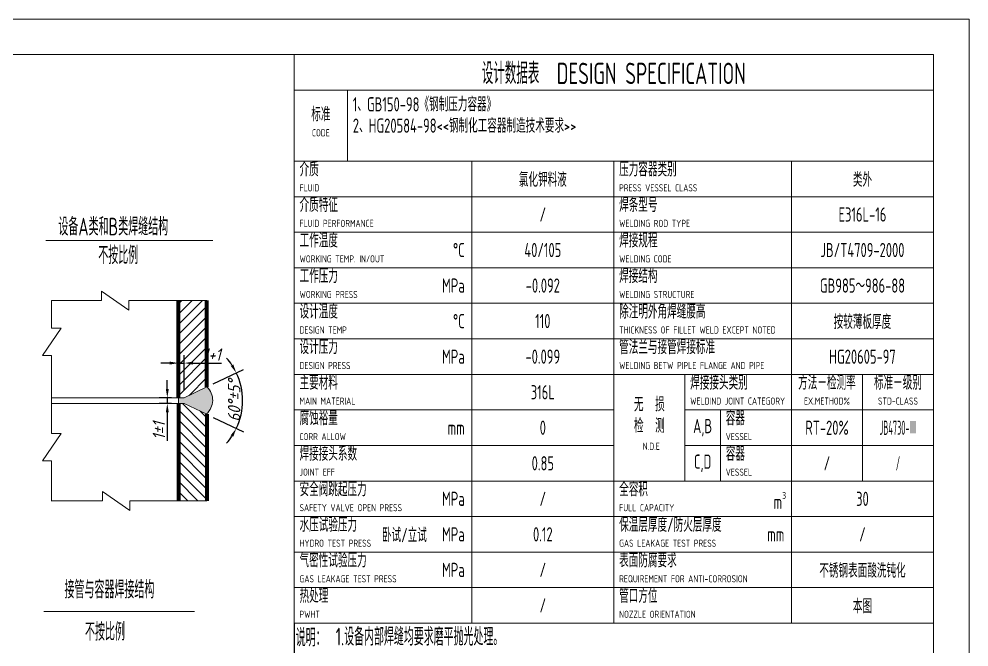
# Model space of a CAD drawing. Header units: millimetres. Extents: x -81840 to -69960, y -57447 to -40627.
# Drawn here: x -75309 to -69960, y -44160 to -40627 of the extents above; entities that cross this region are included whole.
import ezdxf
from ezdxf.enums import TextEntityAlignment as Align

# ---------------------------------------------------------------- set-up
doc = ezdxf.new("R2010")
doc.units = ezdxf.units.MM
doc.linetypes.add('ACAD_ISO02W100', pattern=[11, 8, -3])
for name, color, linetype, lineweight in [('标注', 7, 'Continuous', 18), ('粗实线', 4, 'Continuous', 70), ('细实线', 7, 'Continuous', 18), ('虚线', 2, 'ACAD_ISO02W100', 18)]:
    doc.layers.add(name, color=color, linetype=linetype, lineweight=lineweight)
doc.styles.add('GB', font='gbeitc.shx', dxfattribs={"bigfont": 'gbcbig.shx'})
doc.styles.add('HGCAD', font='gbenor.shx', dxfattribs={"width": 0.75, "bigfont": 'gbcbig.shx'})
doc.dimstyles.new('GB$0', dxfattribs={"dimscale": 20, "dimtxt": 3.5, "dimasz": 2.5, "dimexe": 2.25, "dimexo": 2, "dimtad": 1, "dimdec": 0, "dimtxsty": 'GB', "dimcen": 2.5, "dimadec": 0, "dimazin": 0, "dimtfac": 1, "dimtdec": 0, "dimtmove": 0, "dimatfit": 3, "dimfxl": 1.25, "dimarcsym": 0})
doc.dimstyles.new('GB$2', dxfattribs={"dimscale": 20, "dimtxt": 3.5, "dimasz": 2.5, "dimexe": 2.25, "dimexo": 2, "dimtad": 1, "dimdec": 0, "dimtxsty": 'GB', "dimcen": 2.5, "dimadec": 0, "dimazin": 0, "dimtfac": 1, "dimtdec": 0, "dimtmove": 0, "dimatfit": 3, "dimfxl": 1.25, "dimarcsym": 0})

# ---------------------------------------------------------------- blocks, each defined once
blk = doc.blocks.new('HGCAD#HGTFTK~A1Z~HGCAD图框')
at = {"layer": '细实线', "color": 7}
blk.add_lwpolyline([(10, -10), (-584, -10), (-584, 831), (10, 831)], close=True, dxfattribs=at)
at = {"layer": '细实线', "color": 2}
blk.add_lwpolyline([(0, 0), (-559, 0), (-559, 821), (0, 821)], close=True, dxfattribs=at)
blk = doc.blocks.new('HGCAD设计数据表-容器')
at = {"color": 4, "linetype": 'Continuous'}
for p, q in [((-180, 0), (-180, -160)), ((-180, -10), (0, -10)), ((-180, -30), (0, -30)), ((-90, -30), (-90, -160)), ((-180, -160), (0, -160))]:
    blk.add_line(p, q, dxfattribs=at)
at = {"color": 7, "linetype": 'Continuous'}
for p, q in [((-165, -10), (-165, -30)), ((-130, -30), (-130, -160)), ((-40, -30), (-40, -160)), ((-180, -40), (0, -40)), ((-180, -50), (0, -50)), ((-180, -60), (0, -60)), ((-180, -70), (0, -70)), ((-180, -80), (0, -80)), ((-180, -90), (0, -90)), ((-70, -90), (-70, -120)), ((-20, -90), (-20, -120)), ((-180, -100), (-90, -100)), ((-70, -100), (0, -100)), ((-60, -100), (-60, -120)), ((-180, -110), (-90, -110)), ((-70, -110), (0, -110)), ((-180, -120), (-90, -120)), ((-90, -120), (0, -120)), ((-180, -130), (0, -130)), ((-180, -140), (0, -140)), ((-180, -150), (0, -150))]:
    blk.add_line(p, q, dxfattribs=at)
at = {"color": 7, "linetype": 'Continuous', "style": 'HGCAD', "width": 0.75}
for s, height, p in [('设计数据表  DESIGN SPECIFICATION', 6, (-90, -5)), ('A,B', 4, (-65, -105)), ('C,D', 4, (-65, -115))]:
    blk.add_text(s, height=height, dxfattribs=at).set_placement(p, align=Align.MIDDLE)
for s, p in [('标准', (-172.5, -20)), ('方法－检测率', (-30, -95.5)), ('标准－级别', (-10, -95.5)), ('无  损', (-80, -101.63)), ('检  测', (-80, -107.63))]:
    blk.add_text(s, height=4, dxfattribs=at).set_placement(p, align=Align.BOTTOM_CENTER)
for s, p in [('CODE', (-172.5, -21)), ('EX.METHOD%%%', (-30, -96.5)), ('STD-CLASS', (-10, -96.5)), ('N.D.E', (-79.46, -109.23))]:
    blk.add_text(s, height=2, dxfattribs=at).set_placement(p, align=Align.TOP_CENTER)
for s, p in [('介质', (-178.5, -35.5)), ('压力容器类别', (-88.5, -35.5)), ('介质特征', (-178.5, -45.5)), ('焊条型号', (-88.5, -45.5)), ('工作温度', (-178.5, -55.5)), ('焊接规程', (-88.5, -55.5)), ('工作压力', (-178.5, -65.5)), ('焊接结构', (-88.5, -65.5)), ('设计温度', (-178.5, -75.5)), ('除注明外角焊缝腰高', (-88.5, -75.5)), ('设计压力', (-178.5, -85.5)), ('管法兰与接管焊接标准', (-88.5, -85.5)), ('主要材料', (-178.5, -95.5)), ('焊接接头类别', (-68.5, -95.5)), ('腐蚀裕量', (-178.5, -105.5)), ('容器', (-58.5, -105.5)), ('焊接接头系数', (-178.5, -115.5)), ('容器', (-58.5, -115.5)), ('安全阀跳起压力', (-178.5, -125.5)), ('全容积', (-88.5, -125.5)), ('水压试验压力', (-178.5, -135.5)), ('保温层厚度/防火层厚度', (-88.5, -135.5)), ('气密性试验压力', (-178.5, -145.5)), ('表面防腐要求', (-88.5, -145.5)), ('热处理', (-178.5, -155.5)), ('管口方位', (-88.5, -155.5))]:
    blk.add_text(s, height=4, dxfattribs=at).set_placement(p, align=Align.BOTTOM_LEFT)
for s, p in [('FLUID', (-178.5, -36.5)), ('PRESS VESSEL CLASS', (-88.5, -36.5)), ('FLUID PERFORMANCE', (-178.5, -46.5)), ('WELDING ROD TYPE', (-88.5, -46.5)), ('WORKING TEMP. IN/OUT', (-178.5, -56.5)), ('WELDING CODE', (-88.5, -56.5)), ('WORKING PRESS', (-178.5, -66.5)), ('WELDING STRUCTURE', (-88.5, -66.5)), ('DESIGN TEMP', (-178.5, -76.5)), ('THICKNESS OF FILLET WELD EXCEPT NOTED', (-88.5, -76.5)), ('DESIGN PRESS', (-178.5, -86.5)), ('WELDING BETW PIPLE FLANGE AND PIPE', (-88.5, -86.5)), ('MAIN MATERIAL', (-178.5, -96.5)), ('WELDIND JOINT CATEGORY', (-68.5, -96.5)), ('CORR ALLOW', (-178.5, -106.5)), ('VESSEL', (-58.5, -106.5)), ('JOINT EFF', (-178.5, -116.5)), ('VESSEL', (-58.5, -116.5)), ('SAFETY VALVE OPEN PRESS ', (-178.5, -126.5)), ('FULL CAPACITY', (-88.5, -126.5)), ('HYDRO TEST PRESS', (-178.5, -136.5)), ('GAS LEAKAGE TEST PRESS', (-88.5, -136.5)), ('GAS LEAKAGE TEST PRESS', (-178.5, -146.5)), ('REQUIREMENT FOR ANTI-CORROSION', (-88.5, -146.5)), ('PWHT', (-178.5, -156.5)), ('NOZZLE ORIENTATION', (-88.5, -156.5))]:
    blk.add_text(s, height=2, dxfattribs=at).set_placement(p, align=Align.TOP_LEFT)
for s, p in [('%%DC', (-132, -55)), ('MPa', (-132, -65)), ('%%DC', (-132, -75)), ('MPa', (-132, -85)), ('mm', (-132, -105)), ('MPa', (-132, -125)), ('MPa', (-132, -135)), ('mm', (-42, -135)), ('MPa', (-132, -145))]:
    blk.add_text(s, height=4, dxfattribs=at).set_placement(p, align=Align.MIDDLE_RIGHT)
at = {"color": 7, "linetype": 'Continuous', "insert": (-41.5, -125.46), "char_height": 4, "width": 8.9615, "attachment_point": 6, "style": 'HGCAD'}
blk.add_mtext('m\\A1;{\\H0.5x;\\S3^ ;}', dxfattribs=at)
at = {"color": 7, "linetype": 'Continuous', "style": 'HGCAD', "width": 0.75}
for tag, p in [('1.', (-163.5, -14)), ('2.', (-163.5, -20)), ('3.', (-163.5, -26))]:
    blk.add_attdef(tag, text='', height=4, dxfattribs=at).set_placement(p, align=Align.MIDDLE_LEFT)
at = {"color": 7, "linetype": 'Continuous', "style": 'HGCAD'}
for tag, width, p in [('A', 0.75, (-110, -35)), ('J', 0.75, (-20, -35)), ('A2', 0.75, (-110, -45)), ('K1', 0.75, (-20, -45)), ('B1', 0.75, (-110, -55)), ('K2', 0.75, (-20, -55)), ('C1', 0.75, (-110, -65)), ('K3', 0.75, (-20, -65)), ('B2', 0.75, (-110, -75)), ('K4', 0.75, (-20, -75)), ('C2', 0.75, (-110, -85)), ('K5', 0.75, (-20, -85)), ('D', 0.75, (-110, -95)), ('E', 0.75, (-110, -105)), ('P1', 0.75, (-30, -105)), ('P2', 0.48, (-10, -105)), ('F', 0.75, (-110, -115)), ('P3', 0.75, (-30, -115)), ('P4', 0.48, (-10, -115)), ('G', 0.75, (-110, -125)), ('Q', 0.75, (-20, -125)), ('HYDRO0', 0.75, (-148.97, -135)), ('H1', 0.75, (-110, -135)), ('R', 0.75, (-20, -135)), ('H2', 0.75, (-110, -145)), ('S', 0.75, (-20, -145)), ('I', 0.75, (-110, -155)), ('T', 0.75, (-20, -155))]:
    blk.add_attdef(tag, text='', height=4, dxfattribs=dict(at, width=width)).set_placement(p, align=Align.MIDDLE)
blk = doc.blocks.new('*D96')
at = {"layer": 'Defpoints', "color": 0}
for p in [(-74379.5, -42562.8), (-74411.5, -42758), (-74379.5, -42758)]:
    blk.add_point(p, dxfattribs=at)
at = {"layer": '标注', "color": 0, "lineweight": -2}
for p, q in [((-74411.5, -42718), (-74411.5, -42517.8)), ((-74379.5, -42718), (-74379.5, -42517.8)), ((-74461.5, -42562.8), (-74511.5, -42562.8)), ((-74411.5, -42562.8), (-74379.5, -42562.8)), ((-74329.5, -42562.8), (-74168.4, -42562.8))]:
    blk.add_line(p, q, dxfattribs=at)
at = {"layer": '标注', "color": 0}
for points in [[(-74461.5, -42554.4), (-74461.5, -42571.1), (-74411.5, -42562.8)], [(-74329.5, -42554.4), (-74329.5, -42571.1), (-74379.5, -42562.8)]]:
    blk.add_solid(points, dxfattribs=at)
at = {"layer": '标注', "color": 0, "insert": (-74223.9, -42515.3), "char_height": 70, "attachment_point": 5, "style": 'GB'}
blk.add_mtext('1+1', dxfattribs=at)
blk = doc.blocks.new('*D97')
at = {"layer": 'Defpoints', "color": 0}
for p in [(-74474.2, -42790), (-74411.5, -42758), (-74411.5, -42790)]:
    blk.add_point(p, dxfattribs=at)
at = {"layer": '标注', "color": 0, "lineweight": -2}
for p, q in [((-74474.2, -42708), (-74474.2, -42658)), ((-74451.5, -42758), (-74519.2, -42758)), ((-74451.5, -42790), (-74519.2, -42790)), ((-74474.2, -42758), (-74474.2, -42790)), ((-74474.2, -42840), (-74474.2, -42999.6))]:
    blk.add_line(p, q, dxfattribs=at)
at = {"layer": '标注', "color": 0}
for points in [[(-74482.6, -42708), (-74465.9, -42708), (-74474.2, -42758)], [(-74482.6, -42840), (-74465.9, -42840), (-74474.2, -42790)]]:
    blk.add_solid(points, dxfattribs=at)
at = {"layer": '标注', "color": 0, "insert": (-74521.7, -42944.8), "char_height": 70, "attachment_point": 5, "rotation": 90, "style": 'GB'}
blk.add_mtext('1%%P1', dxfattribs=at)
blk = doc.blocks.new('*D98')
at = {"layer": 'Defpoints', "color": 0}
for p in [(-74251.5, -42697), (-74379.5, -42758), (-74379.5, -42790), (-74251.5, -42850.9), (-74054.3, -42827.5)]:
    blk.add_point(p, dxfattribs=at)
at = {"layer": '标注', "color": 0, "lineweight": -2}
for p, q in [((-74215.3, -42679.8), (-74044.9, -42598.7)), ((-74215.3, -42868.1), (-74044.9, -42949.3))]:
    blk.add_line(p, q, dxfattribs=at)
for start, end in [(33.3695, 41.2729), (334.534, 25.466), (318.7271, 326.6305)]:
    blk.add_arc((-74413.1, -42774), 362.8, start, end, dxfattribs=at)
at = {"layer": '标注', "color": 0}
for points in [[(-74102.8, -42570.4), (-74117.4, -42578.5), (-74085.5, -42618)], [(-74117.4, -42969.4), (-74102.8, -42977.6), (-74085.5, -42930)]]:
    blk.add_solid(points, dxfattribs=at)
at = {"layer": '标注', "color": 0, "insert": (-74097.8, -42774), "char_height": 70, "attachment_point": 5, "rotation": 90, "style": 'GB'}
blk.add_mtext('60%%d%%p5%%D', dxfattribs=at)

msp = doc.modelspace()

# ---------------------------------------------------------------- hatches: boundary and pattern name
at = {"layer": '标注', "ltscale": 20}
h = msp.add_hatch(dxfattribs=at)
h.set_pattern_fill('ANSI31', color=256, scale=12.8, style=0)
h.set_pattern_definition([(45, (-25109.373, -8330.973), (-28.73682, 28.73682), [])])
h.paths.add_polyline_path([(-74251.46, -42210.32), (-74411.46, -42210.32), (-74411.46, -42757.98), (-74379.46, -42757.98), (-74251.46, -42697.02)])
h.paths.add_polyline_path([(-74284.46, -42462.75), (-74163.42, -42462.75), (-74163.42, -42567.75), (-74284.46, -42567.75)], flags=9)
at = {"layer": '标注'}
msp.add_hatch(color=256, dxfattribs=at).paths.add_polyline_path([(-74251.46, -42697.02), (-74379.46, -42757.98), (-74411.46, -42757.98), (-74411.46, -42789.98), (-74379.46, -42789.98), (-74254.69, -42849.4, 0.4502511)])
at = {"layer": '标注', "ltscale": 20}
h = msp.add_hatch(dxfattribs=at)
h.set_pattern_fill('ANSI31', color=256, scale=12.8, angle=90, style=0)
h.set_pattern_definition([(135, (-25109.373, -8330.973), (-28.73682, -28.73682), [])])
h.paths.add_polyline_path([(-74411.46, -43337.64), (-74251.46, -43337.64), (-74251.46, -42850.94), (-74379.46, -42789.98), (-74411.46, -42789.98)])

# ---------------------------------------------------------------- linework, layer by layer
at = {"layer": '标注'}
for p, q in [((-75159.03, -41872.27), (-74218.27, -41872.27)), ((-74691.04, -42264.45), (-74845.59, -42158.64)), ((-74845.59, -42158.64), (-74845.59, -42210.32)), ((-74845.59, -42210.32), (-75125.82, -42210.32)), ((-75125.82, -42210.32), (-75125.82, -42366.36)), ((-75125.82, -42210.32), (-75125.82, -42366.36)), ((-74251.46, -42210.32), (-74691.04, -42210.32)), ((-74691.04, -42210.32), (-74691.04, -42264.45)), ((-75071.68, -42366.36), (-75177.49, -42520.9)), ((-75125.82, -42366.36), (-75071.68, -42366.36)), ((-75177.49, -42520.9), (-75125.82, -42520.9)), ((-75125.82, -42520.9), (-75125.82, -42795.74)), ((-75125.82, -42589.27), (-75125.82, -42789.41)), ((-74379.46, -42757.98), (-74251.46, -42697.02)), ((-74411.46, -42757.98), (-75125.82, -42757.98)), ((-74411.46, -42789.98), (-75125.82, -42789.98)), ((-75125.82, -42795.74), (-75125.82, -42958.82)), ((-74411.46, -42757.98), (-74379.46, -42757.98)), ((-74411.46, -42757.98), (-74411.46, -42789.98)), ((-74411.46, -42789.98), (-74379.46, -42789.98)), ((-74379.46, -42789.98), (-74251.46, -42850.94)), ((-75071.68, -42958.82), (-75177.49, -43113.37)), ((-75125.82, -42943.95), (-75125.82, -42958.82)), ((-75125.82, -42958.82), (-75071.68, -42958.82)), ((-75177.49, -43113.37), (-75125.82, -43113.37)), ((-75125.82, -43113.37), (-75125.82, -43337.64)), ((-74684.83, -43391.77), (-74839.37, -43285.96)), ((-74839.37, -43285.96), (-74839.37, -43337.64)), ((-74839.37, -43337.64), (-75128.89, -43337.64)), ((-74331.46, -43337.64), (-74684.83, -43337.64)), ((-74684.83, -43337.64), (-74684.83, -43391.77)), ((-74251.46, -43337.64), (-74411.46, -43337.64)), ((-75169.5, -43960.42), (-74321.45, -43960.42))]:
    msp.add_line(p, q, dxfattribs=at)
msp.add_arc((-74320.53, -42771.78), 101.78, 310.30608, 47.26491, dxfattribs=at)
at = {"layer": '粗实线'}
for p, q in [((-74411.46, -42757.98), (-74411.46, -42210.32)), ((-74251.46, -42697.02), (-74251.46, -42210.32)), ((-74411.46, -42789.98), (-74411.46, -43337.64)), ((-74251.46, -42850.94), (-74251.46, -43337.64))]:
    msp.add_line(p, q, dxfattribs=at)
at = {"layer": '粗实线', "lineweight": -3}
msp.add_line((-73759.58, -44026.53), (-73759.58, -45431.53), dxfattribs=at)

# ---------------------------------------------------------------- block references
at = {"layer": '标注', "ltscale": 8}
ref = msp.add_blockref('HGCAD设计数据表-容器', (-70159.58, -40826.53), dxfattribs=dict(at, xscale=20, yscale=20, zscale=19.99999999999968))
ref.add_attrib('1.', '1、GB150-98《钢制压力容器》', dxfattribs={"layer": '0', "color": 7, "linetype": 'Continuous', "height": 80, "style": 'HGCAD', "width": 0.75}).set_placement((-73429.58, -41106.53), align=Align.MIDDLE_LEFT)
ref.add_attrib('2.', '2、HG20584-98<<钢制化工容器制造技术要求>>', dxfattribs={"layer": '0', "color": 7, "linetype": 'Continuous', "height": 80, "style": 'HGCAD', "width": 0.75}).set_placement((-73429.58, -41226.53), align=Align.MIDDLE_LEFT)
ref.add_attrib('A', '氯化钾料液', dxfattribs={"layer": '0', "color": 7, "linetype": 'Continuous', "height": 80, "style": 'HGCAD', "width": 0.75}).set_placement((-72359.58, -41526.53), align=Align.MIDDLE)
ref.add_attrib('A2', '/', dxfattribs={"layer": '0', "color": 7, "linetype": 'Continuous', "height": 80, "style": 'HGCAD', "width": 0.75}).set_placement((-72359.58, -41726.53), align=Align.MIDDLE)
ref.add_attrib('B1', '40/105', dxfattribs={"layer": '0', "color": 7, "linetype": 'Continuous', "height": 80, "style": 'HGCAD', "width": 0.75}).set_placement((-72359.58, -41926.53), align=Align.MIDDLE)
ref.add_attrib('B2', '110', dxfattribs={"layer": '0', "color": 7, "linetype": 'Continuous', "height": 80, "style": 'HGCAD', "width": 0.75}).set_placement((-72359.58, -42326.53), align=Align.MIDDLE)
ref.add_attrib('C1', '-0.092', dxfattribs={"layer": '0', "color": 7, "linetype": 'Continuous', "height": 80, "style": 'HGCAD', "width": 0.75}).set_placement((-72359.58, -42126.53), align=Align.MIDDLE)
ref.add_attrib('C2', '-0.099', dxfattribs={"layer": '0', "color": 7, "linetype": 'Continuous', "height": 80, "style": 'HGCAD', "width": 0.75}).set_placement((-72359.58, -42526.53), align=Align.MIDDLE)
ref.add_attrib('D', '316L', dxfattribs={"layer": '0', "color": 7, "linetype": 'Continuous', "height": 80, "style": 'HGCAD', "width": 0.75}).set_placement((-72359.58, -42726.53), align=Align.MIDDLE)
ref.add_attrib('E', '0', dxfattribs={"layer": '0', "color": 7, "linetype": 'Continuous', "height": 80, "style": 'HGCAD', "width": 0.75}).set_placement((-72359.58, -42926.53), align=Align.MIDDLE)
ref.add_attrib('F', '0.85', dxfattribs={"layer": '0', "color": 7, "linetype": 'Continuous', "height": 80, "style": 'HGCAD', "width": 0.75}).set_placement((-72359.58, -43126.53), align=Align.MIDDLE)
ref.add_attrib('G', '/', dxfattribs={"layer": '0', "color": 7, "linetype": 'Continuous', "height": 80, "style": 'HGCAD', "width": 0.75}).set_placement((-72359.58, -43326.53), align=Align.MIDDLE)
ref.add_attrib('H1', '0.12', dxfattribs={"layer": '0', "color": 7, "linetype": 'Continuous', "height": 80, "style": 'HGCAD', "width": 0.75}).set_placement((-72359.58, -43526.53), align=Align.MIDDLE)
ref.add_attrib('H2', '/', dxfattribs={"layer": '0', "color": 7, "linetype": 'Continuous', "height": 80, "style": 'HGCAD', "width": 0.75}).set_placement((-72359.58, -43726.53), align=Align.MIDDLE)
ref.add_attrib('I', '/', dxfattribs={"layer": '0', "color": 7, "linetype": 'Continuous', "height": 80, "style": 'HGCAD', "width": 0.75}).set_placement((-72359.58, -43926.53), align=Align.MIDDLE)
ref.add_attrib('J', '类外', dxfattribs={"layer": '0', "color": 7, "linetype": 'Continuous', "height": 80, "style": 'HGCAD', "width": 0.75}).set_placement((-70559.58, -41526.53), align=Align.MIDDLE)
ref.add_attrib('K1', 'E316L-16', dxfattribs={"layer": '0', "color": 7, "linetype": 'Continuous', "height": 80, "style": 'HGCAD', "width": 0.75}).set_placement((-70559.58, -41726.53), align=Align.MIDDLE)
ref.add_attrib('K2', 'JB/T4709-2000', dxfattribs={"layer": '0', "color": 7, "linetype": 'Continuous', "height": 80, "style": 'HGCAD', "width": 0.75}).set_placement((-70559.58, -41926.53), align=Align.MIDDLE)
ref.add_attrib('K3', 'GB985～986-88', dxfattribs={"layer": '0', "color": 7, "linetype": 'Continuous', "height": 80, "style": 'HGCAD', "width": 0.75}).set_placement((-70559.58, -42126.53), align=Align.MIDDLE)
ref.add_attrib('K4', '按较薄板厚度', dxfattribs={"layer": '0', "color": 7, "linetype": 'Continuous', "height": 80, "style": 'HGCAD', "width": 0.75}).set_placement((-70559.58, -42326.53), align=Align.MIDDLE)
ref.add_attrib('K5', 'HG20605-97', dxfattribs={"layer": '0', "color": 7, "linetype": 'Continuous', "height": 80, "style": 'HGCAD', "width": 0.75}).set_placement((-70559.58, -42526.53), align=Align.MIDDLE)
ref.add_attrib('P1', 'RT-20%', dxfattribs={"layer": '0', "color": 7, "linetype": 'Continuous', "height": 80, "style": 'HGCAD', "width": 0.75}).set_placement((-70759.58, -42926.53), align=Align.MIDDLE)
ref.add_attrib('P2', 'JB4730-Ⅲ', dxfattribs={"layer": '0', "color": 7, "linetype": 'Continuous', "height": 80, "style": 'HGCAD', "width": 0.48}).set_placement((-70359.58, -42926.53), align=Align.MIDDLE)
ref.add_attrib('P3', '/', dxfattribs={"layer": '0', "color": 7, "linetype": 'Continuous', "height": 80, "style": 'HGCAD', "width": 0.75}).set_placement((-70759.58, -43126.53), align=Align.MIDDLE)
ref.add_attrib('P4', '/', dxfattribs={"layer": '0', "color": 7, "linetype": 'Continuous', "height": 80, "style": 'HGCAD', "width": 0.48}).set_placement((-70359.58, -43126.53), align=Align.MIDDLE)
ref.add_attrib('Q', '30', dxfattribs={"layer": '0', "color": 7, "linetype": 'Continuous', "height": 80, "style": 'HGCAD', "width": 0.75}).set_placement((-70559.58, -43326.53), align=Align.MIDDLE)
ref.add_attrib('R', '/', dxfattribs={"layer": '0', "color": 7, "linetype": 'Continuous', "height": 80, "style": 'HGCAD', "width": 0.75}).set_placement((-70559.58, -43526.53), align=Align.MIDDLE)
ref.add_attrib('S', '不锈钢表面酸洗钝化', dxfattribs={"layer": '0', "color": 7, "linetype": 'Continuous', "height": 80, "style": 'HGCAD', "width": 0.75}).set_placement((-70559.58, -43726.53), align=Align.MIDDLE)
ref.add_attrib('T', '本图', dxfattribs={"layer": '0', "color": 7, "linetype": 'Continuous', "height": 80, "style": 'HGCAD', "width": 0.75}).set_placement((-70559.58, -43926.53), align=Align.MIDDLE)
ref.add_attrib('HYDRO0', '卧试/立试', dxfattribs={"layer": '0', "color": 7, "linetype": 'Continuous', "height": 80, "style": 'HGCAD', "width": 0.75}).set_placement((-73138.92, -43526.53), align=Align.MIDDLE)
at = {"layer": '虚线', "ltscale": 20, "xscale": 20, "yscale": 20, "zscale": 20}
msp.add_blockref('HGCAD#HGTFTK~A1Z~HGCAD图框', (-70159.58, -57246.53), dxfattribs=at)

# ---------------------------------------------------------------- texts
at = {"layer": '标注', "ltscale": 20, "style": 'HGCAD', "width": 0.75}
msp.add_text('说明：', height=100, dxfattribs=at).set_placement((-73666.87, -44102.76), align=Align.MIDDLE)
at = {"layer": '标注', "ltscale": 20, "style": 'HGCAD', "width": 0.7}
msp.add_text('1.设备内部焊缝均要求磨平抛光处理。', height=100, dxfattribs=at).set_placement((-73525.58, -44152.35))
at = {"layer": '标注', "ltscale": 20, "char_height": 100, "attachment_point": 1, "style": 'HGCAD'}
for s, insert, width in [('设备A类和B类焊缝结构', (-75087.66, -41744.75), 1536.7629), ('不按比例', (-74863.04, -41905.76), 737.6463), ('接管与容器焊接结构', (-75053.26, -43787.51), 2155.5406), ('不按比例', (-74937.73, -44024.69), 737.6463)]:
    msp.add_mtext(s, dxfattribs=dict(at, insert=insert, width=width))

# ---------------------------------------------------------------- dimensions: what is measured, and where the dimension line sits
at = {"layer": '标注'}
dim = msp.add_linear_dim(base=(-74379.46, -42562.75), p1=(-74411.46, -42757.98), p2=(-74379.46, -42757.98), text='1+1', dimstyle='GB$0', dxfattribs=at)
dim.commit()
dim.dimension.update_dxf_attribs({"geometry": '*D96', "text_midpoint": (-74223.94, -42515.25)})
dim = msp.add_angular_dim_2l(base=(-74054.27, -42827.53), line1=((-74379.46, -42789.98), (-74251.46, -42850.94)), line2=((-74379.46, -42757.98), (-74251.46, -42697.02)), text='60%%d%%p5%%D', dimstyle='GB$2', override={"dimazin": 2}, dxfattribs=at)
dim.commit()
dim.dimension.update_dxf_attribs({"geometry": '*D98', "text_midpoint": (-74097.79, -42773.98)})
dim = msp.add_linear_dim(base=(-74474.24, -42789.98), p1=(-74411.46, -42757.98), p2=(-74411.46, -42789.98), angle=90, text='1%%P1', dimstyle='GB$0', dxfattribs=at)
dim.commit()
dim.dimension.update_dxf_attribs({"geometry": '*D97', "text_midpoint": (-74521.74, -42944.77)})

doc.saveas('drawing.dxf')
